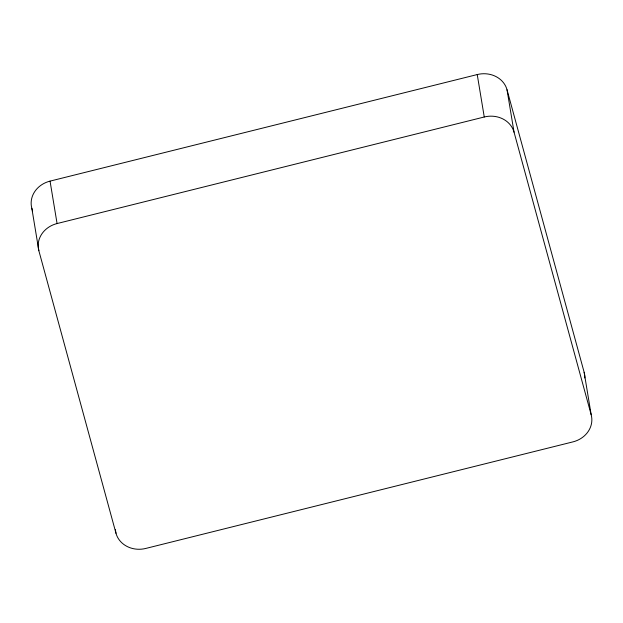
<?xml version="1.0" encoding="UTF-8"?>
<svg xmlns="http://www.w3.org/2000/svg" width="623" height="623" viewBox="0 0 623 623"><rect width="100%" height="100%" fill="white"/><g stroke="black" fill="none" stroke-linecap="round" stroke-linejoin="round"><path stroke-width="0.93" d="M50.05 181.122L477.234 74.558A24.764 21.922 -9.4 0 1 507.021 89.743L584.148 372.289L591.172 414.716A24.764 21.922 -9.4 0 1 572.95 441.878L145.766 548.442A24.764 21.922 -9.4 0 1 115.979 533.257L38.852 250.711L31.828 208.284A24.764 21.922 -9.4 0 1 50.05 181.122L57.075 223.548A24.764 21.922 -9.4 0 0 38.852 250.711M57.075 223.548L484.258 116.992A24.764 21.922 -9.4 0 1 514.045 132.177L591.172 414.716M31.828 208.284L32.598 211.096M507.021 89.743L514.045 132.177M477.234 74.558L484.258 116.992M115.356 529.488L115.979 533.257M584.148 372.289A24.764 21.922 -9.4 0 1 584.826 377.974"/></g></svg>
